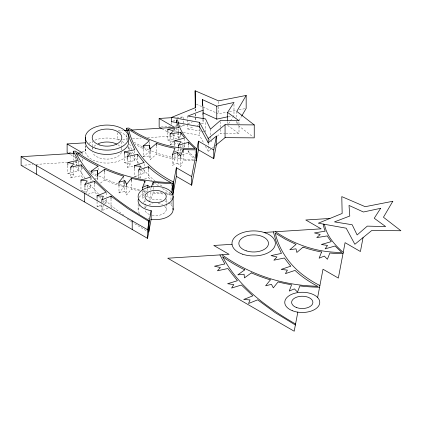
<?xml version="1.0" encoding="UTF-8"?>
<svg xmlns="http://www.w3.org/2000/svg" width="422" height="422" viewBox="0 0 422 422"><rect width="100%" height="100%" fill="white"/><g stroke="black" fill="none" stroke-linecap="round" stroke-linejoin="round"><path stroke-width="0.32" stroke-dasharray="2.11 1.58" d="M170.973 199.791L170.973 196.008L171.464 193.44M171.343 202.718L170.973 204.649L170.973 202.491M143.744 197.702L142.604 198.182L144.946 191.873L144.946 189.33M147.742 193.466L147.742 196.008L150.881 199.205L153.17 193.044L153.17 191.773M177.662 155.565L177.662 163.187L172.482 165.329L174.94 159.073L174.94 154.626M177.662 163.187L180.737 166.41L183.195 160.154L183.195 153.17M107.974 208.188L101.881 210.62L103.39 207.049L103.39 205.139M140.194 178.253L140.758 177.256L140.758 170.266M237.117 123.815L241.321 116.662M85.582 194.183L87.159 191.72L87.159 184.73M228.655 123.72L230.08 121.51M230.433 120.961L232.564 117.648M232.923 117.094L233.988 115.438L233.988 102.477M179.735 155.634L178.495 155.992L179.171 155.016M179.508 154.531L180.864 152.579L180.864 148.766M124.822 183.839L124.822 191.461L126.669 194.985L131.395 189.072L131.395 182.088M118.983 185.311L118.983 192.933L123.751 186.983L123.751 180.632M70.801 170.293L70.801 177.915L73.771 174.661L73.771 165.134M127.249 159.057L127.249 167.318L130.287 164.084L130.287 154.552M170.113 137.118L170.113 144.741L173.553 141.644L173.553 134.022M210.958 141.66L211.928 140.816M217.256 136.195L220.643 133.252L225.232 133.363M143.179 149.224L143.179 156.847L149.393 151.53L144.124 149.135M149.351 152.126L149.351 155.934L150.2 159.579L156.409 154.262L156.409 146.64M205.43 146.239L208.215 151.414L213.827 146.824M91.658 181.618L94.138 179.825M94.633 179.466L97.614 177.314M100.447 183.095L104.709 180.015L104.709 171.754M146.028 196.731L147.742 196.008M172.899 121.183L177.778 119.189M180.22 118.192L183.269 116.947L183.269 125.582L180.009 125.793M172.867 129.834L175.847 128.615M180.22 126.832L184.783 124.965M187.764 123.751L192.527 121.805M97.065 201.521L97.065 206.601L101.939 204.654M104.376 203.684L106.202 202.95L106.202 199.142M187.843 124.474L187.843 129.011L193.956 126.663M197.016 125.487L198.852 124.785M201.299 123.846L203.135 123.14L203.135 119.252M134.512 168.905L134.512 176.528L144.15 173.278L144.15 168.832M144.762 178.738L148.354 177.53A124.316 71.772 0 0 0 151.63 180.479M80.966 190.855L90.767 187.837L90.767 183.391M88.013 194.225L94.75 192.147L96.759 194.194M182.172 149.472L174.713 151.619L176.56 151.909M182.22 154.916L188.434 153.128L194.21 158.746M118.983 192.933L124.822 191.461M67.826 165.719L67.826 173.342L78.223 171.084L78.223 160.924M70.801 177.915L81.203 175.663L82.828 177.968M228.249 116.667L230.797 116.124M124.369 155.101L124.369 162.723L134.813 160.539L134.813 150.374M127.249 167.318L134.011 165.904M216.127 112.785L218.527 113.819L226.883 112.178M229.452 111.677L236.526 110.295M239.095 109.789L245.525 108.533M167.829 132.408L167.829 140.035L178.527 138.3L178.527 127.502M170.113 144.741L178.295 143.417M143.179 156.847L149.351 155.934M176.749 117.358L183.269 116.947M161.104 126.99L170.884 126.368M174.792 126.12L176.749 125.999M118.118 130.899L122.707 130.609M120.085 139.413L117.464 139.582L117.464 132.793M122.707 139.249L127.95 138.917M132.54 138.627L141.059 138.089M147.61 137.672L169.238 136.301M169.897 136.259L174.481 135.968L174.481 132.883M69.071 152.474L72.331 152.268M82.116 151.651L85.376 151.44L85.376 145.891M21.1 165.345L32.847 164.596M36.113 164.39L66.787 162.449M80.496 161.579L73.275 162.037L73.834 163.177M225.886 133.378L238.994 133.69L238.994 120.729M165.224 193.244L170.683 193.503M97.065 206.601L103.39 207.049M162.222 193.023L158.028 192.68A111.788 64.54 0 0 1 152.184 192.005M134.512 176.528L140.758 177.256M179.688 158.577L171.801 157.248M180.299 158.656L182.13 158.894A65.943 38.075 0 0 0 193.877 159.548M82.206 191.029L87.159 191.72M179.018 152.289L180.864 152.579M187.843 129.011L201.104 131.152M201.737 131.258L205.53 131.87L205.53 121.499M174.27 130.783L178.807 131.595M183.343 132.413L199.548 135.32L203.573 142.789M171.2 157.126L161.046 154.494L149.9 150.359M67.826 173.342L73.771 174.661M124.369 162.723L130.287 164.084M126.463 186.666L138.817 189.736A111.788 64.54 0 0 0 140.072 189.99M167.829 140.035L173.553 141.644M125.856 186.477L118.635 184.171M118.039 183.966L108.607 180.405L98.864 175.948M196.335 104.255L215.526 112.526M148.739 149.868L142.974 147.125M142.378 148.27L135.019 144.266M142.399 146.835L133.864 142.072M91.569 172.15L96.601 174.824M161.985 128.752L169.37 133.014M172.213 134.655L174.481 135.968M70.521 154.568L75.638 157.517M88.82 170.551L90.472 171.511M146.044 230.607L133.278 222.885M132.308 222.262L128.953 220.068M127.075 218.807L128.478 219.756M75.348 161.906L79.067 164.448M227.59 125.376L238.994 133.69M123.973 215.347L113.191 207.197L104.461 199.722M238.335 125.556L253.226 137.076M112.03 207.782L111.018 206.97L111.018 199.348M155.201 181.133L149.81 176.501L142.251 168.278M106.202 202.95L103.912 200.946M194.579 157.707L187.663 150.643M100.963 198.256L99.534 196.905M98.653 194.199L88.757 183.227M90.767 187.837L88.172 184.82M87.565 181.782L88.362 182.747M141.164 169.802L142.836 171.807A136.57 78.845 0 0 0 144.15 173.278M141.106 166.848L141.871 167.798M183.375 147.273L181.856 145.105M85.012 178.379L77.627 166.838M139.002 163.889L140.405 165.862M184.873 147.125L182.805 144.055M138.648 163.398L134.407 156.145M78.223 171.084L75.607 166.579M181.518 141.866L182.526 143.617M134.813 160.539L132.793 156.762M77.321 166.279L76.097 164.026L76.097 161.484M74.409 164.316L74.699 164.881M209.101 139.244L209.65 140.378M133.389 153.977L131.733 150.116M131.574 154.172L130.461 151.535M131.511 149.557L129.248 142.631M179.841 138.374L178.306 133.732M129.776 149.747L128.689 146.555M127.038 140.442L126.727 134.549M178.158 133.157L177.815 128.879M202.549 115.037L202.375 111.25M202.866 119.4L203.135 123.14M195.249 108.923L195.307 111.513M195.365 114.109L195.507 120.586L195.507 114.109M236.795 111.403L236.795 117.886M236.795 121.125L236.795 123.715M227.59 121.489L227.59 124.084M220.643 121.589L220.643 128.715M220.643 129.364L220.643 133.252M218.527 101.507L218.527 106.043M218.527 106.687L218.527 113.819M210.472 129.121L210.472 135.599M210.472 136.248L210.472 139.487M208.215 142.773L208.215 151.414M199.548 128.531L199.548 135.32M195.507 108.923L195.507 111.519M195.128 150.654L195.128 155.101M188.434 145.506L188.434 147.41M188.434 150.585L188.434 153.128M187.843 116.055L187.843 119.294M187.843 119.943L187.843 123.831M184.657 138.59L184.657 143.675M184.657 144.308L184.657 147.484M180.864 145.59L180.864 148.133M180.811 134.75L180.811 137.925M180.737 158.788L180.737 166.41M178.495 148.37L178.495 152.184M178.495 154.721L178.495 155.992M176.581 124.21L176.581 131.2A85.344 49.274 0 0 0 176.718 132.086M174.94 150.818L174.94 153.993M174.713 143.997L174.713 145.901M174.481 127.945L174.481 132.265M172.482 157.707L172.482 165.329M171.675 122.296L171.675 124.764M171.29 184.008L171.29 190.359M166.236 198.846L166.236 203.383M166.236 204.032L166.236 209.217M153.17 187.326L153.17 191.14M150.881 188.407L150.881 189.678M150.881 192.221L150.881 199.205M150.2 151.957L150.2 159.579M149.393 142.003L149.393 144.54M148.354 169.902L148.354 177.53M147.742 188.386L147.742 190.923M144.946 184.25L144.946 185.522M144.989 199.416L144.989 203.304M144.989 205.899L144.989 207.84M144.15 163.752L144.15 168.199M142.604 191.192L142.604 198.182M138.775 173.125L138.775 178.211M138.105 203.905L138.105 209.734M137.693 157.512L137.693 163.23M128.699 146.339L128.699 150.237M126.669 187.357L126.669 194.985M123.751 176.185L123.751 179.999M121.821 141.686L121.821 145.574M121.821 146.218L121.821 150.111M106.202 192.791L106.202 196.599M103.39 200.693L103.39 204.506M101.881 204.902L101.881 210.62M98.11 168.061L98.11 169.966M97.777 177.404L97.777 181.212M97.44 177.541L97.44 180.716M97.065 198.978L97.065 200.883M94.75 184.525L94.75 192.147M92.202 140.637L92.202 145.822M92.202 146.471L92.202 149.71M91.163 177.53L91.163 181.344M90.767 177.673L90.767 182.752M85.328 145.69L85.328 150.876M84.949 187.542L84.949 193.898M82.454 153.434L82.454 154.668M82.454 158.988L82.454 161.457M81.203 168.04L81.203 175.663M80.966 183.232L80.966 190.222M76.097 158.946L76.097 160.851M75.348 151.741L75.348 153.012M75.348 156.82L75.348 160.001M73.275 155.048L73.275 160.128M128.161 153.339A21.691 12.523 0 0 1 102.198 162.765A21.691 12.523 0 0 1 85.861 147.774M89.021 143.559A21.691 12.523 0 0 1 91.611 141.734M94.929 140.157A21.691 12.523 0 0 1 119.758 140.426M121.911 141.454A21.691 12.523 0 0 1 125.028 143.58M127.813 147.004A21.691 12.523 0 0 1 128.694 150.137M139.207 197.322A17.513 10.112 0 0 1 145.701 192.527M165.15 192.379A17.513 10.112 0 0 1 170.973 196.008M148.982 218.86A17.513 10.112 0 0 1 147.885 218.575M139.555 213.532A17.513 10.112 0 0 1 141.196 203.763M143.206 202.365A17.513 10.112 0 0 1 145.864 201.104M148.581 200.239A17.513 10.112 0 0 1 162.243 200.144M165.15 201.02A17.513 10.112 0 0 1 172.25 206.342M119.758 131.785A21.691 12.523 0 0 1 127.365 137.588M164.633 206.247A10.634 6.14 0 0 1 163.936 213.321A10.634 6.14 0 0 1 152.157 215.304M149.525 214.534A10.634 6.14 0 0 1 144.989 209.787M145.284 208.035A10.634 6.14 0 0 1 146.35 206.485M149.082 204.654A10.634 6.14 0 0 1 152.996 203.552M158.144 203.536A10.634 6.14 0 0 1 162.523 204.834M121.494 152.358A14.812 8.551 0 0 1 107.288 159.11A14.812 8.551 0 0 1 92.661 152.669M92.302 149.562A14.812 8.551 0 0 1 95.863 144.925M117.865 144.735A14.812 8.551 0 0 1 119.69 146.133M121.367 148.444A14.812 8.551 0 0 1 121.794 149.989M123.736 186.999A132.534 76.519 0 0 1 104.725 179.999M178.532 138.3A85.344 49.274 0 0 1 176.987 133.415M170.72 193.25A124.316 71.772 0 0 1 161.768 188.012M158.366 185.706A124.316 71.772 0 0 1 154.679 182.969M147.679 191.356A111.788 64.54 0 0 1 143.227 190.596M96.654 176.275A184.857 106.729 0 0 1 92.455 174.064M82.828 168.441A184.857 106.729 0 0 1 81.926 167.872M80.133 166.711A184.857 106.729 0 0 1 79.241 166.12M77.026 164.617A184.857 106.729 0 0 1 76.15 164.005M144.941 191.878A113.724 65.658 0 0 1 142.372 191.43M139.814 190.944A113.724 65.658 0 0 1 131.395 189.072M171.67 194.342A114.109 65.879 0 0 1 166.669 194.167M162.95 193.956A114.109 65.879 0 0 1 153.165 193.049M162.006 186.123A123.683 71.408 0 0 1 158.123 183.406M174.924 159.105A77.785 44.906 0 0 1 156.441 154.236M193.877 160.64A66.201 38.223 0 0 1 183.195 160.16"/><path stroke-width="0.63" d="M148.729 232.137L148.913 220.353C120.27 203.779 91.817 183.185 76.097 153.228M73.966 153.355L21.1 156.704L21.1 165.345L147.547 238.346L147.547 229.705L151.171 210.641A17.513 10.112 0 0 1 138.347 199.163M147.547 238.346L151.171 219.282L151.171 210.641M172.93 194.373L172.93 183.57L173.247 181.893L168.784 179.482A123.683 71.408 0 0 1 156.731 171.564C142.958 161.241 132.471 146.339 128.61 129.464L138.901 135.657L149.393 140.732L143.179 146.049L143.179 148.591M171.585 192.796L176.354 167.719L191.693 176.575L191.693 185.216L176.354 176.359L176.354 167.719M172.809 195.006L176.354 176.359M195.539 160.624A66.201 38.223 0 0 0 196.367 160.608L196.583 148.681C188.07 141.264 179.835 132.118 177.815 120.618L176.581 120.397L176.581 122.939M191.693 176.575L198.424 141.154L213.764 150.005L213.764 158.646L198.424 149.789L198.424 141.154M191.693 185.216L198.424 149.789M213.764 150.005L216.412 136.079L208.215 142.773L199.548 126.679L178.158 122.844M213.764 158.646L216.412 144.72L216.412 136.079M297.821 312.153L294.197 331.223L167.75 258.217L229.104 254.329L213.764 245.472L232.026 244.317M317.624 297.526L323.004 269.231L338.344 278.087L345.075 242.666L360.414 251.523L363.062 237.591M142.604 189.926L142.604 187.384L144.946 181.075A113.724 65.658 0 0 1 131.395 178.274L126.669 184.182L126.669 186.724M151.34 187.173L153.17 182.246A114.109 65.879 0 0 0 172.93 183.57M172.482 157.068L172.482 154.531L174.94 148.275A77.785 44.906 0 0 1 156.441 143.438M180.737 158.155L180.737 155.612L183.195 149.356A66.201 38.223 0 0 0 196.367 149.81M321.59 251.95L319.132 258.206L324.312 256.064L327.388 259.287L329.846 253.031A66.201 38.223 0 0 0 343.017 253.485M101.881 202.365L101.881 199.822L103.39 196.246L97.065 195.803L97.065 198.345M138.775 172.492L138.775 169.95L140.758 166.453L134.512 165.725L134.512 168.267M195.222 107.626L195.133 90.777L218.527 100.858L246.168 95.446L236.795 111.403L254.25 124.912L254.25 137.867L225.063 137.651L215.447 145.506M241.642 116.108L246.168 108.407L246.168 95.446M84.949 186.909L84.949 184.367L87.159 180.917L80.966 180.057L80.966 182.599M227.59 120.196L227.59 112.416L233.988 102.477L216.771 106.17L202.375 99.587L202.375 105.421M178.495 147.737L178.495 145.194L180.864 141.781L174.713 140.821L174.713 143.364M118.983 184.672L118.983 182.135L123.751 176.185A132.534 76.519 0 0 1 104.725 169.201L97.777 174.228L97.777 176.765M270.397 279.86L265.633 285.805L271.473 284.338L273.319 287.857L278.045 281.949A113.724 65.658 0 0 0 291.591 284.75L289.255 291.059L294.387 288.88L297.531 292.082L299.82 285.921A114.109 65.879 0 0 0 319.581 287.245M70.801 169.66L70.801 167.117L73.771 163.863L67.826 162.544L67.826 165.086M127.249 159.057L127.249 156.52L130.287 153.286L124.369 151.925L124.369 154.463M170.113 136.48L170.113 133.938L173.553 130.846L167.829 129.232L167.829 131.775M150.2 151.324L150.2 148.781L156.409 143.464L156.409 146.001M303.059 247.139L296.851 252.456L296.001 248.811L289.83 249.724L296.044 244.407L285.552 239.332L275.26 233.139C279.121 250.014 289.603 264.916 303.381 275.239A123.683 71.408 0 0 0 315.434 283.157L319.897 285.567M208.215 142.989L208.215 138.453L225.063 124.696L254.25 124.912M91.163 173.722L91.163 171.179L98.11 166.152M244.76 269.827L237.813 274.854L244.09 274.226L244.428 277.903L251.359 272.886M142.604 187.384L147.742 185.205L149.536 187.036M172.482 154.531L177.662 152.389L180.737 155.612M171.675 121.895L171.675 117.358L195.507 107.631L195.133 90.777M97.065 195.803L106.202 192.152L94.75 181.349L84.949 184.367M101.881 199.822L111.018 196.172L128.478 208.953L148.729 221.334M202.375 99.587L203.135 110.179L187.843 116.055L205.53 118.909L210.472 129.121L220.643 120.291L238.994 120.729L227.59 112.416M134.512 165.725L144.15 162.481A136.57 78.845 0 0 1 142.836 161.004L137.693 154.331L127.249 156.52M138.775 169.95L148.354 166.727A124.316 71.772 0 0 0 171.279 182.742L158.028 181.877A111.788 64.54 0 0 1 138.817 178.933C116.029 174.191 94.301 164.612 75.348 151.108L73.275 151.234L73.275 154.415M80.966 180.057L90.767 177.034L81.203 164.86L70.801 167.117M174.713 140.821L184.657 137.957L181.65 133.953M178.495 145.194L188.434 142.33L195.128 148.75A65.943 38.075 0 0 1 182.13 148.09C163.019 146.059 144.704 138.738 128.805 128.061L126.727 128.193L126.727 130.736M118.983 182.135L124.822 180.663L126.669 184.182M67.826 162.544L78.223 160.286L73.275 151.234M202.95 112.811L216.771 119.131L227.611 116.804M124.369 151.925L134.813 149.736L129.939 139.397L126.727 128.193M167.829 129.232L178.527 127.502M170.113 133.938L180.811 132.207A33.227 19.18 0 0 0 181.65 133.953M143.179 146.049L149.351 145.136L150.2 148.781M91.163 171.179L97.44 170.551L97.777 174.228M161.415 128.425L159.147 127.112L159.147 118.471L172.187 117.648M124.015 130.525L127.95 130.277M131.226 130.071L174.481 127.328L159.147 118.471M69.387 153.909L67.114 152.6L67.114 143.96L85.376 142.805A21.691 12.523 0 0 0 108.818 154.399A21.691 12.523 0 0 0 128.605 140.721M77.885 153.107L82.454 152.817L67.114 143.96M329.92 218.459L305.792 219.989L321.131 228.845L264.114 232.459L265.443 232.912M171.675 117.358L199.548 122.359L208.215 138.453M171.675 121.678L176.86 122.607M295.379 325.009L275.123 312.628L257.668 299.847L248.532 303.497L250.04 299.921L243.716 299.478L252.852 295.827L241.4 285.024L231.599 288.041L233.809 284.592L227.616 283.732L237.417 280.709L227.854 268.534L217.451 270.792L220.421 267.537L214.476 266.219L224.873 263.961L219.925 254.909M21.1 156.704L147.547 229.705M295.564 324.022C266.92 307.448 238.467 286.86 222.747 256.903M275.455 231.736C291.354 242.413 309.669 249.734 328.78 251.765A65.943 38.075 0 0 0 341.773 252.425L335.084 246.005L325.146 248.869L327.514 245.451L321.364 244.496L331.307 241.632L328.3 237.628A33.227 19.18 0 0 1 327.456 235.882L316.764 237.612L320.203 234.521L314.474 232.907L325.177 231.177A85.344 49.274 0 0 1 323.226 224.071M221.998 254.777C240.946 268.286 262.679 277.866 285.467 282.608A111.788 64.54 0 0 0 304.679 285.552L317.94 286.411A124.316 71.772 0 0 1 295.01 270.402L285.425 273.625L287.408 270.127L281.163 269.4L290.795 266.155A136.57 78.845 0 0 1 289.487 264.678L284.344 258.006L273.899 260.195L276.932 256.961L271.014 255.6L281.463 253.411L276.589 243.072L273.377 231.868M343.234 252.356C334.715 244.939 326.486 235.792 324.465 224.293M225.063 124.696L225.063 137.651M216.771 106.17L216.771 119.131M203.135 110.179L203.135 118.603M199.548 122.359L199.548 127.544M196.583 148.681L196.583 159.479M188.434 142.33L188.434 144.873M183.195 149.356L183.195 152.532M180.811 132.207L180.811 134.75M177.662 152.389L177.662 154.932M173.247 181.893L173.247 192.69M173.12 196.304L173.115 209.776M153.17 182.246L153.17 184.789M149.351 145.136L149.351 148.945M148.913 220.353L148.913 231.15M148.354 166.727L148.354 169.269M147.742 185.205L147.742 187.748M144.946 181.075L144.946 182.346M137.693 154.331L137.693 156.873M132.207 220.854L132.207 229.489M131.395 178.274L131.395 181.449M128.61 129.464L128.61 130.736M124.822 180.663L124.822 183.839M111.018 196.172L111.018 198.715M104.709 169.211L104.709 171.754M97.44 170.551L97.44 175.636M94.75 181.349L94.75 183.887M85.328 137.277L85.328 143.111M84.326 193.207L84.326 201.843M81.203 164.86L81.203 167.402M36.44 165.556L36.44 174.196M172.988 208.257A17.513 10.112 0 0 1 150.691 219.203M98.099 143.723A14.812 8.551 0 0 1 116.767 144.118M178.532 127.502A85.344 49.274 0 0 1 176.575 120.402M98.062 166.184A184.857 106.729 0 0 1 76.15 153.202M244.713 269.858A184.857 106.729 0 0 1 222.8 256.877M270.386 279.876A132.534 76.519 0 0 1 251.375 272.876M321.575 251.981A77.785 44.906 0 0 1 303.086 247.113M392.819 201.278L383.445 217.24L400.9 230.744L371.713 230.528L354.86 244.285L346.198 228.196L318.325 223.191L342.158 213.463L341.783 196.615L365.178 206.69L392.819 201.278M380.633 208.315L374.24 218.253L385.645 226.567L367.293 226.123L357.123 234.954L352.175 224.741L334.493 221.888L349.785 216.017L349.02 205.424L363.421 212.002L380.633 208.315M145.69 204.87A17.513 10.112 0 0 0 173.067 197.332A17.513 10.112 0 0 0 148.075 187.415A17.513 10.112 0 0 0 145.69 204.87M149.826 201.69A10.634 6.14 0 0 0 166.231 196.858A10.634 6.14 0 0 0 150.781 191.071A10.634 6.14 0 0 0 149.826 201.69M95.694 148.28A21.691 12.523 0 0 0 128.699 137.915A21.691 12.523 0 0 0 96.649 126.595A21.691 12.523 0 0 0 95.694 148.28M99.307 144.899A14.812 8.551 0 0 0 121.821 137.799A14.812 8.551 0 0 0 99.909 130.092A14.812 8.551 0 0 0 99.307 144.899M292.457 310.75A17.513 10.112 0 0 0 319.728 303.091A17.513 10.112 0 0 0 294.598 293.285A17.513 10.112 0 0 0 292.457 310.75M242.777 254.26A21.691 12.523 0 0 0 275.355 243.457A21.691 12.523 0 0 0 242.861 232.569A21.691 12.523 0 0 0 242.777 254.26M296.534 307.548A10.634 6.14 0 0 0 312.881 302.653A10.634 6.14 0 0 0 297.362 296.924A10.634 6.14 0 0 0 296.534 307.548M246.195 250.816A14.812 8.551 0 0 0 268.476 243.473A14.812 8.551 0 0 0 246.316 236.003A14.812 8.551 0 0 0 246.195 250.816"/></g></svg>
